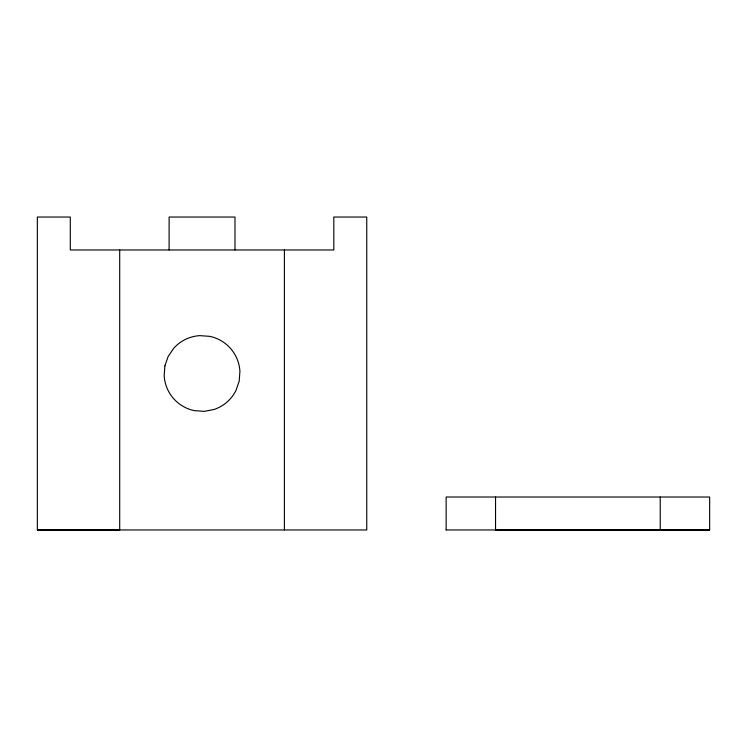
<?xml version="1.0" encoding="UTF-8"?>
<svg xmlns="http://www.w3.org/2000/svg" width="747" height="747" viewBox="0 0 747 747"><rect width="100%" height="100%" fill="white"/><g stroke="black" fill="none" stroke-linecap="round" stroke-linejoin="round"><path stroke-width="1.12" d="M37.35 529.968L37.35 217.041L70.293 217.041L70.293 249.974L333.806 249.974L333.806 217.041L366.749 217.041L366.749 529.968L37.35 529.968L119.697 529.959L119.697 249.974M169.111 249.974L169.111 217.041L234.988 217.041L234.988 249.974M284.402 529.959L284.402 249.974M446.136 529.959L446.136 497.016L709.65 497.026L709.65 529.968L446.136 529.959M495.541 497.016L495.541 529.959L709.65 529.959M660.236 529.959L660.236 497.016M164.891 365.862L164.181 375.741A37.929 37.929 0 0 0 194.407 410.654L204.286 411.364L214.015 409.496A37.929 37.929 0 0 0 235.959 390.494L239.208 381.138L239.918 371.259A37.929 37.929 0 0 0 209.692 336.346L199.813 335.636A37.929 37.929 0 0 0 173.696 348.307L168.14 356.506L164.891 365.862"/></g></svg>
